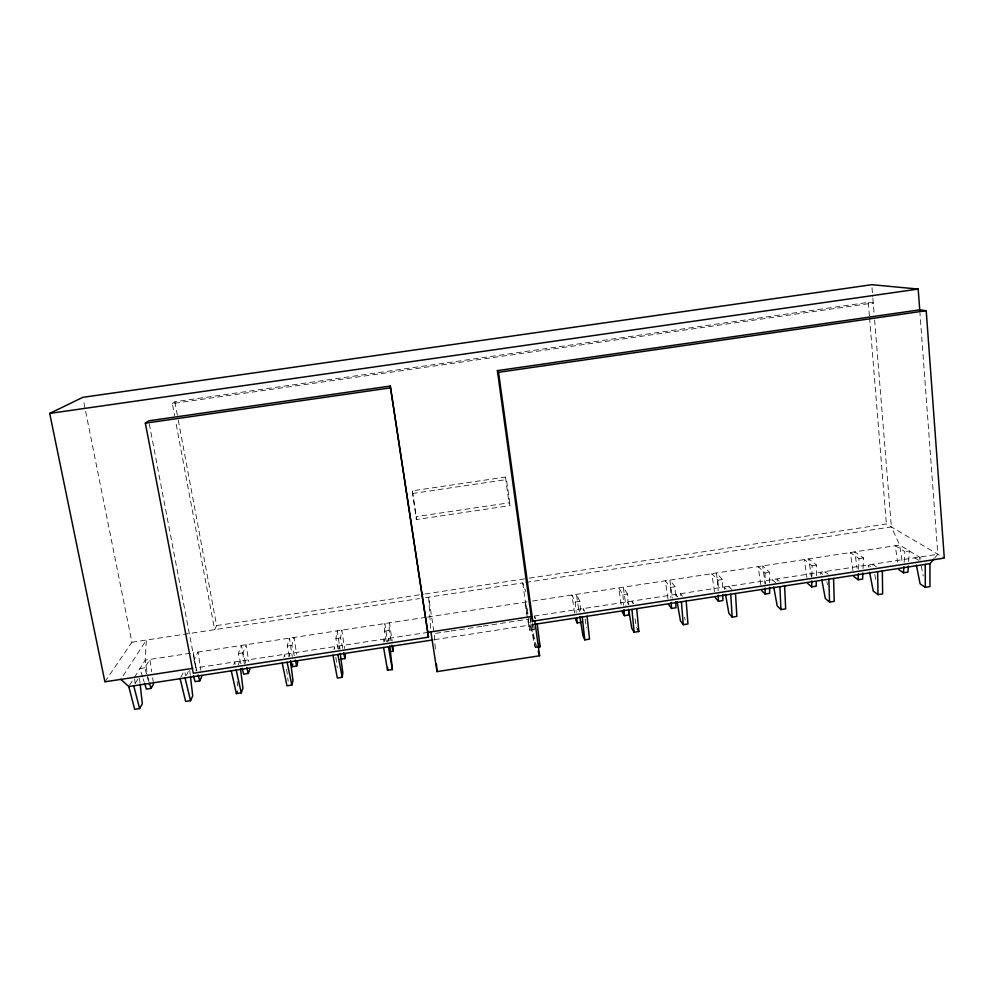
<?xml version="1.0" encoding="UTF-8"?>
<svg xmlns="http://www.w3.org/2000/svg" width="994" height="994" viewBox="0 0 994 994"><rect width="100%" height="100%" fill="white"/><g stroke="black" fill="none" stroke-linecap="round" stroke-linejoin="round"><path stroke-width="0.75" stroke-dasharray="4.97 3.73" d="M769.617 582.832L769.617 572.308L762.609 565.934L765.243 583.963M811.924 576.346L812.135 565.81L804.32 559.56L806.942 577.576M816.422 575.663L816.658 565.114L808.756 558.889L811.377 576.893M388.666 641.242L388.778 638.496L389.188 641.465M391.027 640.844L389.114 630.457L389.424 622.865L392.158 641.13M858.58 569.202L859.015 558.64L850.317 552.552L852.927 570.519M863.065 568.518L863.525 557.957L854.741 551.869L857.139 568.344M383.858 641.975L384.007 639.229L384.417 642.186M386.38 641.552L384.442 631.178L384.852 623.561L387.573 641.838M904.155 562.219L904.826 551.645L895.259 545.694L897.644 562.144M908.628 561.535L909.324 550.949L904.826 551.645M338.78 648.883L339.24 646.075L339.637 649.057M342.744 648.237L340.582 637.875L341.849 630.121L344.583 648.423M333.959 649.629L334.456 646.808L334.854 649.79M338.072 648.958L335.885 638.595L337.252 630.83L339.985 649.132M288.72 656.562L289.527 653.692L289.913 656.674M294.286 655.667L291.876 645.33L294.087 637.402L296.61 654.214M283.886 657.295L284.719 654.425L285.104 657.407M289.602 656.388L287.167 646.038L289.478 638.111L292.236 656.45M238.15 665.085L239.629 661.333M245.655 663.11L242.996 652.797L246.177 644.721L248.711 661.544M233.789 664.576L234.808 662.066L235.18 665.061M240.958 663.83L238.274 653.518L241.554 645.429L244.313 663.793M178.274 420.064L216.63 625.599L214.629 629.674L175.739 421.779M186.338 675.386L188.264 671.559M180.771 677.423L183.405 672.304M135.321 683.213L138.501 677.995M149.249 682.505L144.714 667.819L149.845 659.42L151.709 671.696M129.58 685.264L132.823 680.045M134.439 677.436L145.186 660.128L146.354 640.037L120.846 679.374M104.917 681.822L131.879 642.236L83.434 400.383M934.882 557.796L937.827 554.279L919.947 312.936M172.335 403.564L174.869 401.8L868.296 302.35L873.241 303.008L172.335 403.564L174.609 415.703M530.075 618.367L533.989 643.391L535.294 647.504L537.692 647.131M190.45 653.22L145.186 660.128L148.901 684.692M425.979 617.286L193.457 652.76L196.228 671.161M427.507 617.05L529.516 601.494M532.548 601.035L899.682 545.023L922.121 558.827M144.714 667.819L139.968 668.54L142.701 677.349M238.274 653.518L242.996 652.797M287.167 646.038L291.876 645.33M335.885 638.595L340.582 637.875M384.442 631.178L389.114 630.457M527.218 617.336L524.981 602.178L527.342 609.334L530.808 608.8M574.619 613.174L571.935 595.021L575.228 602.016L579.837 601.308L580.782 611.77M621.175 604.489L618.728 587.876L622.94 594.723L627.525 594.027L628.233 604.501M668.018 598.86L665.359 580.769L670.478 587.454L675.063 586.758L675.522 597.245M714.487 591.741L711.841 573.675L717.867 580.21L722.427 579.514L722.65 590.026M760.783 584.646L758.161 566.605L765.082 573.004L769.617 572.308M812.135 565.81L816.658 565.114M859.015 558.64L863.525 557.957M428.215 632.308L195.893 667.881L148.976 422.363M534.151 616.094L937.827 554.279M435.745 633.352L449.549 631.24M451.09 631.004L481.767 626.307M483.308 626.071L527.789 619.25L536.772 646.995M434.378 639.689L534.822 624.282M528.572 626.431L533.095 625.735L534.35 629.5L529.777 630.196L527.441 618.852M216.63 625.599L423.531 594.201M425.072 593.977L527.752 578.396M529.28 578.16L886.375 523.987L944.3 558.094M131.879 642.236L419.468 598.574M425.581 597.642L522.757 582.882L525.739 591.542M525.826 582.422L891.357 526.919L899.682 545.023L902.279 562.964M416.374 519.564L416.25 516.619L509.003 502.815L510.108 505.598L416.374 519.564L412.299 490.837L505.437 477.07L506.493 479.58L510.108 505.598M412.373 493.509L506.493 479.58M918.804 560.343L914.927 557.932L915.499 560.815M876.373 566.841L872.807 564.381L873.378 567.263M870.558 566.729L868.209 565.077L868.768 567.972M828.213 574.221L824.995 571.699L825.554 574.594M822.796 574.333L820.385 572.407L820.932 575.302M779.197 581.018L777.022 579.042L777.556 581.95M775.606 582.72L772.388 579.75L772.922 582.658M722.427 579.514L716.314 572.991L718.737 589.554M731.708 589.442L728.875 586.41L729.397 589.33M726.092 589.156L724.228 587.131L724.75 590.038M675.063 586.758L669.857 580.086L672.503 598.177M682.443 596.226L680.555 593.816L681.064 596.735M677.734 596.947L675.895 594.524L676.392 597.456M627.525 594.027L623.238 587.193L625.897 605.309M633.613 603.706L632.072 601.246L632.557 604.166M627.388 601.954L628.904 604.427M579.837 601.308L576.458 594.325L578.906 610.962M584.621 611.211L583.403 608.688L583.876 611.633M578.707 609.409L579.887 611.944M535.455 618.753L534.561 616.168L535.02 619.113M529.852 616.889L532.411 624.642L535.294 647.504M143.161 678.815L144.08 681.76M196.862 670.59L193.942 660.289L198.092 652.052L200.875 670.441M919.512 557.224L920.084 560.107M921.239 565.872L923.264 575.961M874.782 574.495L875.913 580.272M826.921 581.838L827.48 584.733M174.869 401.8L177.988 418.549M684.605 617.175L685.114 620.094M635.017 618.802L636.483 627.587M585.068 618.964L586.497 627.773M412.299 490.837L416.25 516.619M152.629 677.833L153.561 683.984M532.647 622.704L533.095 625.735M522.757 582.882L527.578 617.734M505.437 477.07L509.003 502.815M335.848 657.22L337.252 667.633M286.632 669.335L288.173 681.275M237.193 681.511L237.752 685.997M189.73 670.503L190.264 675.001M527.342 609.334L529.777 630.196M185.07 672.739L185.418 675.734M534.014 626.518L534.35 629.5M139.471 678.206L139.968 682.704M134.612 678.939L135.109 683.45M575.228 602.016L576.197 612.466M872.011 287.751L872.757 296.908M872.881 298.436L874.124 313.818M874.621 319.993L891.357 526.919M868.296 302.35L869.427 316.204M869.551 317.745L886.375 523.987M435.335 648.796L434.216 633.588L428.638 597.183L430.911 631.898M622.94 594.723L623.673 605.197M670.478 587.454L670.975 597.941M717.867 580.21L718.115 590.722M765.082 573.004L765.094 583.528"/><path stroke-width="1.49" d="M769.617 587.342L769.617 593.356L765.119 594.052L761.665 590.66M933.888 558.963L929.949 563.648L929.949 586.609L925.302 587.33L920.121 583.876L916.369 565.139M816.285 581.689L816.186 586.199L811.713 586.895L811.825 580.869M383.56 647.479L387.561 670.291L392.382 669.546L389.81 645.914M390.63 651.579L392.941 651.219L393.065 647.218M387.561 670.291L387.672 667.384M862.867 573.041L862.606 579.08L858.133 579.763L858.381 573.724M908.342 566.071L907.944 572.109L903.484 572.793L903.869 566.754M428.501 637.166L390.282 386.057L148.678 420.835L145.348 423.171L193.271 673.224L428.501 637.166L390.282 386.057M332.978 655.245L337.351 678.045L342.197 677.287L342.843 672.839L340.246 653.518M340.259 659.308L344.906 658.6L345.49 654.524M282.209 663.035L286.968 685.81L291.826 685.065L292.981 680.53L290.484 661.147M290.646 660.811L292.037 666.726L296.697 666.005L297.765 661.855M292.037 666.726L292.783 663.942M231.254 670.851L236.386 693.613L241.269 692.855L242.946 688.233L240.548 668.813M242.114 668.254L243.654 674.156L248.326 673.435L249.854 669.198M236.386 693.613L237.255 691.302M180.113 678.703L185.63 701.441L190.537 700.683L192.737 695.974L190.438 676.492M193.408 675.734L195.085 681.611L199.782 680.89L201.794 676.579M120.846 679.374L128.773 686.568L134.687 709.306L139.607 708.548L142.328 703.752L140.142 684.207M144.528 683.226L146.354 689.103L151.063 688.382L153.561 683.984M192.824 668.353L104.917 681.822L49.7 413.417L82.825 397.339L871.763 284.694L918.183 289.068L919.723 309.842L926.209 310.712L944.3 558.094L532.784 621.175L531.231 616.541L497.373 370.638L919.723 309.842M537.692 647.131L540.077 646.759L537.232 623.909M579.887 616.752L582.969 635.837L584.783 639.863L589.541 639.13L587.069 616.255M628.606 609.272L631.786 628.307L634.097 632.259L638.844 631.525L636.719 608.639M677.15 601.83L680.43 620.815L683.226 624.679L687.947 623.946L686.195 601.047M725.521 594.412L728.9 613.348L732.18 617.125L736.889 616.404L735.498 593.493M773.73 587.019L777.196 605.905L780.961 609.595L785.658 608.875L784.614 585.951M821.752 579.651L825.318 598.487L829.568 602.103L834.239 601.382L833.556 578.446M869.613 572.308L873.266 591.095L877.988 594.636L882.647 593.915L882.324 570.966M430.911 631.898L437.012 671.621L539.605 655.767L534.784 620.666M428.215 632.308L531.231 616.541M128.773 686.568L432.85 639.925M534.822 624.282L929.949 563.648M575.501 619.225L577.166 622.915L581.726 622.219M622.281 612.043L624.406 615.671L628.941 614.963L628.643 610.478M668.9 604.886L671.472 608.44L675.995 607.744L675.734 601.743M715.369 597.754L718.376 601.233L722.886 600.538L722.762 594.536M145.348 423.171L390.095 387.921M497.373 370.638L498.553 372.303L926.209 310.712M49.7 413.417L918.183 289.068M898.725 569.624L903.484 572.793M853.796 576.52L858.133 579.763M807.811 583.577L811.713 586.895M637.266 628.904L638.844 631.525M539.17 644.025L540.077 646.759M538.189 651.381L539.605 655.767M149.709 683.971L151.063 688.382M198.117 675.013L199.782 680.89M246.798 667.533L248.326 673.435M133.73 685.81L139.607 708.548M185.046 677.945L190.537 700.683M295.317 660.091L296.697 666.005M236.174 670.093L241.269 692.855M343.663 652.685L344.906 658.6M287.117 662.277L291.826 685.065M337.873 654.499L342.197 677.287M391.847 645.292L392.941 651.219M388.43 646.734L392.382 669.546M498.553 372.303L532.784 621.175M582.273 617.001L584.783 639.863M631.948 609.372L634.097 632.259M576.756 618.442L577.166 622.915M681.437 601.78L683.226 624.679M436.453 664.017L437.012 671.621M623.983 609.682L624.406 615.671M730.752 594.213L732.18 617.125M671.186 602.439L671.472 608.44M779.88 586.671L780.961 609.595M828.847 579.167L829.568 602.103M718.227 595.22L718.376 601.233M877.627 571.687L877.988 594.636M765.107 588.038L765.119 594.052M925.277 564.368L925.302 587.33"/></g></svg>
